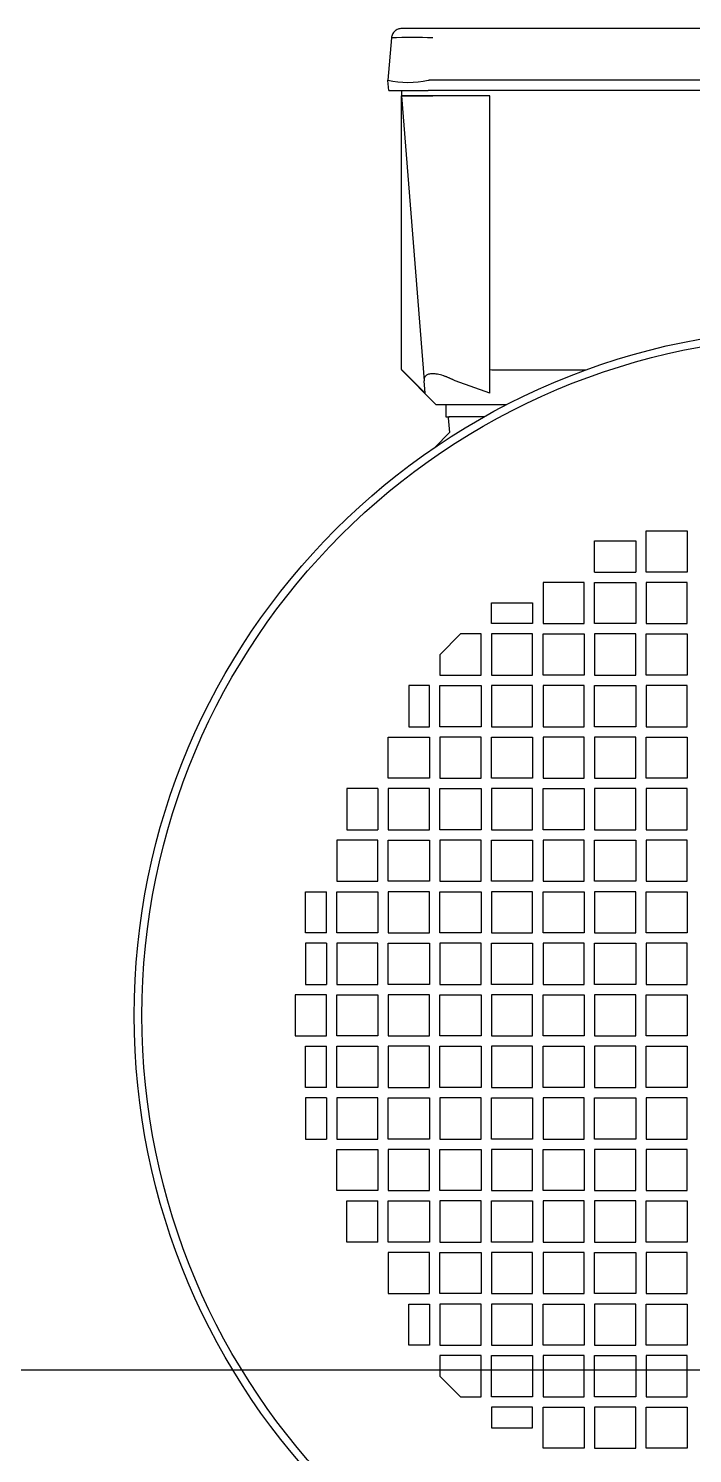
# Model space of a CAD drawing. Extents: x -1899985 to 1774885, y 556286 to 2175695.
# Drawn here: x -1131260.1 to -1131120.8, y 580519.9 to 580818.9 of the extents above; entities that cross this region are included whole.
import ezdxf

# ---------------------------------------------------------------- set-up
doc = ezdxf.new("R2010")
doc.units = 0
doc.header["$LTSCALE"] = 10
doc.header["$MEASUREMENT"] = 0
for name, color, linetype in [('20剖面图$0$A-LIN-V', 9, 'Continuous'), ('20剖面图$0$JVOG4900B6S8', 7, 'Continuous'), ('20剖面图$0$S-SB', 21, 'Continuous'), ('A-LIN-V', 9, 'Continuous')]:
    doc.layers.add(name, color=color, linetype=linetype)

# ---------------------------------------------------------------- blocks, each defined once
blk = doc.blocks.new('20剖面图$0$11')
at = {"layer": '20剖面图$0$A-LIN-V', "color": 1}
blk.add_line((1604014.24, -75770.74), (1595896.06, -75770.74), dxfattribs=at)
at = {"layer": '20剖面图$0$JVOG4900B6S8', "color": 1, "linetype": 'Continuous'}
for p, q in [((1598424.89, -75489.21), (1598418.39, -75489.21)), ((1598587.54, -75489.21), (1598424.89, -75489.21)), ((1598416.23, -75491.19), (1598415.45, -75500.08)), ((1598415.45, -75500.09), (1598415.45, -75500.08)), ((1598415.64, -75502.25), (1598415.45, -75500.09)), ((1598588.32, -75500.08), (1598424.11, -75500.08)), ((1598415.64, -75502.25), (1598423.92, -75502.25)), ((1598418.36, -75502.25), (1598418.36, -75503.34)), ((1598418.36, -75560.78), (1598418.36, -75503.34)), ((1598418.36, -75503.34), (1598423.07, -75563.16)), ((1598424.86, -75503.34), (1598418.36, -75503.34)), ((1598418.36, -75503.34), (1598424.88, -75503.34)), ((1598588.51, -75502.25), (1598423.92, -75502.25)), ((1598424.86, -75503.34), (1598424.88, -75503.34)), ((1598436.84, -75503.34), (1598424.88, -75503.34)), ((1598436.84, -75560.78), (1598436.84, -75503.34)), ((1598418.36, -75560.78), (1598418.36, -75560.86)), ((1598423.27, -75565.73), (1598418.36, -75560.78)), ((1598425.52, -75568.13), (1598418.36, -75560.86)), ((1598436.84, -75565.73), (1598436.84, -75560.78)), ((1598438.61, -75560.86), (1598457.06, -75560.86)), ((1598423.27, -75565.73), (1598423.07, -75563.16)), ((1598436.84, -75565.73), (1598429.57, -75563.16)), ((1598425.52, -75568.13), (1598438.61, -75568.13)), ((1598427.6, -75568.13), (1598427.6, -75570.73)), ((1598427.6, -75570.73), (1598428.29, -75570.73)), ((1598428.15, -75570.88), (1598428.43, -75574)), ((1598435.6, -75570.73), (1598428.29, -75570.73)), ((1598438.61, -75568.13), (1598440.44, -75568.13)), ((1598428.43, -75574), (1598425.32, -75577.12)), ((1598469.64, -75594.62), (1598478.28, -75594.62)), ((1598469.64, -75603.26), (1598469.64, -75594.62)), ((1598478.28, -75594.62), (1598478.28, -75603.26)), ((1598458.82, -75603.26), (1598458.82, -75596.74)), ((1598458.82, -75596.74), (1598467.46, -75596.74)), ((1598467.46, -75596.74), (1598467.46, -75603.26)), ((1598458.82, -75603.26), (1598467.46, -75603.26)), ((1598478.28, -75603.26), (1598469.64, -75603.26)), ((1598448.01, -75605.44), (1598448.01, -75614.08)), ((1598456.65, -75605.44), (1598448.01, -75605.44)), ((1598456.65, -75614.08), (1598456.65, -75605.44)), ((1598458.82, -75614.08), (1598458.82, -75605.44)), ((1598458.82, -75605.44), (1598467.46, -75605.44)), ((1598467.46, -75605.44), (1598467.46, -75614.08)), ((1598478.28, -75605.44), (1598469.64, -75605.44)), ((1598469.64, -75605.44), (1598469.64, -75614.08)), ((1598478.28, -75614.08), (1598478.28, -75605.44)), ((1598437.19, -75609.73), (1598445.83, -75609.73)), ((1598437.19, -75614.08), (1598437.19, -75609.73)), ((1598445.83, -75609.73), (1598445.83, -75614.08)), ((1598445.83, -75614.08), (1598437.19, -75614.08)), ((1598448.01, -75614.08), (1598456.65, -75614.08)), ((1598467.46, -75614.08), (1598458.82, -75614.08)), ((1598469.64, -75614.08), (1598478.28, -75614.08)), ((1598430.72, -75616.25), (1598426.37, -75620.6)), ((1598435.02, -75616.25), (1598430.72, -75616.25)), ((1598435.02, -75624.89), (1598435.02, -75616.25)), ((1598437.19, -75616.25), (1598437.19, -75624.89)), ((1598445.83, -75616.25), (1598437.19, -75616.25)), ((1598445.83, -75624.89), (1598445.83, -75616.25)), ((1598448.01, -75616.25), (1598456.65, -75616.25)), ((1598448.01, -75624.89), (1598448.01, -75616.25)), ((1598456.65, -75616.25), (1598456.65, -75624.89)), ((1598467.46, -75616.25), (1598458.82, -75616.25)), ((1598458.82, -75616.25), (1598458.82, -75624.89)), ((1598467.46, -75624.89), (1598467.46, -75616.25)), ((1598469.64, -75616.25), (1598478.28, -75616.25)), ((1598469.64, -75624.89), (1598469.64, -75616.25)), ((1598478.28, -75616.25), (1598478.28, -75624.89)), ((1598426.37, -75620.6), (1598426.37, -75624.89)), ((1598424.2, -75627.07), (1598419.85, -75627.07)), ((1598419.85, -75627.07), (1598419.85, -75635.71)), ((1598424.2, -75635.71), (1598424.2, -75627.07)), ((1598426.37, -75624.89), (1598435.02, -75624.89)), ((1598426.37, -75627.07), (1598435.02, -75627.07)), ((1598426.37, -75635.71), (1598426.37, -75627.07)), ((1598435.02, -75627.07), (1598435.02, -75635.71)), ((1598437.19, -75624.89), (1598445.83, -75624.89)), ((1598445.83, -75627.07), (1598437.19, -75627.07)), ((1598437.19, -75627.07), (1598437.19, -75635.71)), ((1598445.83, -75635.71), (1598445.83, -75627.07)), ((1598456.65, -75624.89), (1598448.01, -75624.89)), ((1598456.65, -75627.07), (1598448.01, -75627.07)), ((1598448.01, -75627.07), (1598448.01, -75635.71)), ((1598456.65, -75635.71), (1598456.65, -75627.07)), ((1598458.82, -75624.89), (1598467.46, -75624.89)), ((1598458.82, -75627.07), (1598467.46, -75627.07)), ((1598458.82, -75635.71), (1598458.82, -75627.07)), ((1598467.46, -75627.07), (1598467.46, -75635.71)), ((1598478.28, -75624.89), (1598469.64, -75624.89)), ((1598478.28, -75627.07), (1598469.64, -75627.07)), ((1598469.64, -75627.07), (1598469.64, -75635.71)), ((1598478.28, -75635.71), (1598478.28, -75627.07)), ((1598419.85, -75635.71), (1598424.2, -75635.71)), ((1598435.02, -75635.71), (1598426.37, -75635.71)), ((1598437.19, -75635.71), (1598445.83, -75635.71)), ((1598448.01, -75635.71), (1598456.65, -75635.71)), ((1598467.46, -75635.71), (1598458.82, -75635.71)), ((1598469.64, -75635.71), (1598478.28, -75635.71)), ((1598415.56, -75646.53), (1598415.56, -75637.88)), ((1598415.56, -75637.88), (1598424.2, -75637.88)), ((1598424.2, -75637.88), (1598424.2, -75646.53)), ((1598435.02, -75637.88), (1598426.37, -75637.88)), ((1598426.37, -75637.88), (1598426.37, -75646.53)), ((1598435.02, -75646.53), (1598435.02, -75637.88)), ((1598437.19, -75637.88), (1598445.83, -75637.88)), ((1598437.19, -75646.53), (1598437.19, -75637.88)), ((1598445.83, -75637.88), (1598445.83, -75646.53)), ((1598448.01, -75637.88), (1598448.01, -75646.53)), ((1598456.65, -75637.88), (1598448.01, -75637.88)), ((1598456.65, -75646.53), (1598456.65, -75637.88)), ((1598467.46, -75637.88), (1598458.82, -75637.88)), ((1598458.82, -75637.88), (1598458.82, -75646.53)), ((1598467.46, -75646.53), (1598467.46, -75637.88)), ((1598469.64, -75637.88), (1598478.28, -75637.88)), ((1598469.64, -75646.53), (1598469.64, -75637.88)), ((1598478.28, -75637.88), (1598478.28, -75646.53)), ((1598424.2, -75646.53), (1598415.56, -75646.53)), ((1598426.37, -75646.53), (1598435.02, -75646.53)), ((1598445.83, -75646.53), (1598437.19, -75646.53)), ((1598448.01, -75646.53), (1598456.65, -75646.53)), ((1598458.82, -75646.53), (1598467.46, -75646.53)), ((1598478.28, -75646.53), (1598469.64, -75646.53)), ((1598406.86, -75648.7), (1598406.86, -75657.34)), ((1598413.38, -75648.7), (1598406.86, -75648.7)), ((1598413.38, -75648.7), (1598413.38, -75657.34)), ((1598424.2, -75648.7), (1598415.56, -75648.7)), ((1598415.56, -75648.7), (1598415.56, -75657.34)), ((1598424.2, -75657.34), (1598424.2, -75648.7)), ((1598426.37, -75648.7), (1598435.02, -75648.7)), ((1598426.37, -75657.34), (1598426.37, -75648.7)), ((1598435.02, -75648.7), (1598435.02, -75657.34)), ((1598437.19, -75648.7), (1598437.19, -75657.34)), ((1598445.83, -75648.7), (1598437.19, -75648.7)), ((1598445.83, -75657.34), (1598445.83, -75648.7)), ((1598448.01, -75648.7), (1598456.65, -75648.7)), ((1598448.01, -75657.34), (1598448.01, -75648.7)), ((1598456.65, -75648.7), (1598456.65, -75657.34)), ((1598458.82, -75648.7), (1598458.82, -75657.34)), ((1598467.46, -75648.7), (1598458.82, -75648.7)), ((1598467.46, -75657.34), (1598467.46, -75648.7)), ((1598478.28, -75648.7), (1598469.64, -75648.7)), ((1598469.64, -75648.7), (1598469.64, -75657.34)), ((1598478.28, -75657.34), (1598478.28, -75648.7)), ((1598406.86, -75657.34), (1598413.38, -75657.34)), ((1598415.56, -75657.34), (1598424.2, -75657.34)), ((1598435.02, -75657.34), (1598426.37, -75657.34)), ((1598437.19, -75657.34), (1598445.83, -75657.34)), ((1598456.65, -75657.34), (1598448.01, -75657.34)), ((1598458.82, -75657.34), (1598467.46, -75657.34)), ((1598469.64, -75657.34), (1598478.28, -75657.34)), ((1598413.38, -75659.52), (1598404.74, -75659.52)), ((1598404.74, -75659.52), (1598404.74, -75668.16)), ((1598413.38, -75668.16), (1598413.38, -75659.52)), ((1598415.56, -75659.52), (1598424.2, -75659.52)), ((1598415.56, -75668.16), (1598415.56, -75659.52)), ((1598424.2, -75659.52), (1598424.2, -75668.16)), ((1598426.37, -75659.52), (1598426.37, -75668.16)), ((1598435.02, -75659.52), (1598426.37, -75659.52)), ((1598435.02, -75668.16), (1598435.02, -75659.52)), ((1598437.19, -75668.16), (1598437.19, -75659.52)), ((1598437.19, -75659.52), (1598445.83, -75659.52)), ((1598445.83, -75659.52), (1598445.83, -75668.16)), ((1598448.01, -75659.52), (1598448.01, -75668.16)), ((1598456.65, -75659.52), (1598448.01, -75659.52)), ((1598456.65, -75668.16), (1598456.65, -75659.52)), ((1598458.82, -75659.52), (1598467.46, -75659.52)), ((1598458.82, -75668.16), (1598458.82, -75659.52)), ((1598467.46, -75659.52), (1598467.46, -75668.16)), ((1598478.28, -75659.52), (1598469.64, -75659.52)), ((1598469.64, -75659.52), (1598469.64, -75668.16)), ((1598478.28, -75668.16), (1598478.28, -75659.52)), ((1598404.74, -75668.16), (1598413.38, -75668.16)), ((1598424.2, -75668.16), (1598415.56, -75668.16)), ((1598426.37, -75668.16), (1598435.02, -75668.16)), ((1598445.83, -75668.16), (1598437.19, -75668.16)), ((1598448.01, -75668.16), (1598456.65, -75668.16)), ((1598467.46, -75668.16), (1598458.82, -75668.16)), ((1598469.64, -75668.16), (1598478.28, -75668.16)), ((1598398.22, -75678.97), (1598398.22, -75670.33)), ((1598398.22, -75670.33), (1598402.57, -75670.33)), ((1598402.57, -75678.97), (1598402.57, -75670.33)), ((1598404.74, -75670.33), (1598413.38, -75670.33)), ((1598404.74, -75678.97), (1598404.74, -75670.33)), ((1598413.38, -75670.33), (1598413.38, -75678.97)), ((1598424.2, -75670.33), (1598415.56, -75670.33)), ((1598415.56, -75670.33), (1598415.56, -75678.97)), ((1598424.2, -75678.97), (1598424.2, -75670.33)), ((1598426.37, -75670.33), (1598435.02, -75670.33)), ((1598426.37, -75678.97), (1598426.37, -75670.33)), ((1598435.02, -75670.33), (1598435.02, -75678.97)), ((1598445.83, -75670.33), (1598437.19, -75670.33)), ((1598437.19, -75670.33), (1598437.19, -75678.97)), ((1598445.83, -75678.97), (1598445.83, -75670.33)), ((1598448.01, -75670.33), (1598456.65, -75670.33)), ((1598448.01, -75678.97), (1598448.01, -75670.33)), ((1598456.65, -75670.33), (1598456.65, -75678.97)), ((1598467.46, -75670.33), (1598458.82, -75670.33)), ((1598458.82, -75670.33), (1598458.82, -75678.97)), ((1598467.46, -75678.97), (1598467.46, -75670.33)), ((1598469.64, -75670.33), (1598478.28, -75670.33)), ((1598469.64, -75678.97), (1598469.64, -75670.33)), ((1598478.28, -75670.33), (1598478.28, -75678.97)), ((1598402.57, -75678.97), (1598398.22, -75678.97)), ((1598402.57, -75681.15), (1598398.22, -75681.15)), ((1598398.22, -75681.15), (1598398.22, -75689.79)), ((1598402.57, -75681.15), (1598402.57, -75689.79)), ((1598413.38, -75678.97), (1598404.74, -75678.97)), ((1598413.38, -75681.15), (1598404.74, -75681.15)), ((1598404.74, -75681.15), (1598404.74, -75689.79)), ((1598413.38, -75689.79), (1598413.38, -75681.15)), ((1598415.56, -75678.97), (1598424.2, -75678.97)), ((1598415.56, -75689.79), (1598415.56, -75681.15)), ((1598415.56, -75681.15), (1598424.2, -75681.15)), ((1598424.2, -75681.15), (1598424.2, -75689.79)), ((1598435.02, -75678.97), (1598426.37, -75678.97)), ((1598435.02, -75681.15), (1598426.37, -75681.15)), ((1598426.37, -75681.15), (1598426.37, -75689.79)), ((1598435.02, -75689.79), (1598435.02, -75681.15)), ((1598437.19, -75678.97), (1598445.83, -75678.97)), ((1598437.19, -75689.79), (1598437.19, -75681.15)), ((1598437.19, -75681.15), (1598445.83, -75681.15)), ((1598445.83, -75681.15), (1598445.83, -75689.79)), ((1598456.65, -75678.97), (1598448.01, -75678.97)), ((1598456.65, -75681.15), (1598448.01, -75681.15)), ((1598448.01, -75681.15), (1598448.01, -75689.79)), ((1598456.65, -75689.79), (1598456.65, -75681.15)), ((1598458.82, -75678.97), (1598467.46, -75678.97)), ((1598458.82, -75689.79), (1598458.82, -75681.15)), ((1598458.82, -75681.15), (1598467.46, -75681.15)), ((1598467.46, -75681.15), (1598467.46, -75689.79)), ((1598478.28, -75678.97), (1598469.64, -75678.97)), ((1598478.28, -75681.15), (1598469.64, -75681.15)), ((1598469.64, -75681.15), (1598469.64, -75689.79)), ((1598478.28, -75689.79), (1598478.28, -75681.15)), ((1598398.22, -75689.79), (1598402.57, -75689.79)), ((1598404.74, -75689.79), (1598413.38, -75689.79)), ((1598424.2, -75689.79), (1598415.56, -75689.79)), ((1598426.37, -75689.79), (1598435.02, -75689.79)), ((1598445.83, -75689.79), (1598437.19, -75689.79)), ((1598448.01, -75689.79), (1598456.65, -75689.79)), ((1598467.46, -75689.79), (1598458.82, -75689.79)), ((1598469.64, -75689.79), (1598478.28, -75689.79)), ((1598402.57, -75691.96), (1598396.05, -75691.96)), ((1598396.05, -75691.96), (1598396.05, -75700.6)), ((1598402.57, -75700.6), (1598402.57, -75691.96)), ((1598404.74, -75691.96), (1598413.38, -75691.96)), ((1598404.74, -75700.6), (1598404.74, -75691.96)), ((1598413.38, -75691.96), (1598413.38, -75700.6)), ((1598424.2, -75691.96), (1598415.56, -75691.96)), ((1598415.56, -75691.96), (1598415.56, -75700.6)), ((1598424.2, -75700.6), (1598424.2, -75691.96)), ((1598426.37, -75691.96), (1598435.02, -75691.96)), ((1598426.37, -75700.6), (1598426.37, -75691.96)), ((1598435.02, -75691.96), (1598435.02, -75700.6)), ((1598445.83, -75691.96), (1598437.19, -75691.96)), ((1598437.19, -75691.96), (1598437.19, -75700.6)), ((1598445.83, -75700.6), (1598445.83, -75691.96)), ((1598448.01, -75691.96), (1598456.65, -75691.96)), ((1598448.01, -75700.6), (1598448.01, -75691.96)), ((1598456.65, -75691.96), (1598456.65, -75700.6)), ((1598467.46, -75691.96), (1598458.82, -75691.96)), ((1598458.82, -75691.96), (1598458.82, -75700.6)), ((1598467.46, -75700.6), (1598467.46, -75691.96)), ((1598469.64, -75700.6), (1598469.64, -75691.96)), ((1598469.64, -75691.96), (1598478.28, -75691.96)), ((1598478.28, -75691.96), (1598478.28, -75700.6)), ((1598396.05, -75700.6), (1598402.57, -75700.6)), ((1598413.38, -75700.6), (1598404.74, -75700.6)), ((1598415.56, -75700.6), (1598424.2, -75700.6)), ((1598435.02, -75700.6), (1598426.37, -75700.6)), ((1598437.19, -75700.6), (1598445.83, -75700.6)), ((1598456.65, -75700.6), (1598448.01, -75700.6)), ((1598458.82, -75700.6), (1598467.46, -75700.6)), ((1598478.28, -75700.6), (1598469.64, -75700.6)), ((1598398.22, -75702.78), (1598402.57, -75702.78)), ((1598398.22, -75711.42), (1598398.22, -75702.78)), ((1598402.57, -75711.42), (1598402.57, -75702.78)), ((1598404.74, -75702.78), (1598413.38, -75702.78)), ((1598404.74, -75711.42), (1598404.74, -75702.78)), ((1598413.38, -75702.78), (1598413.38, -75711.42)), ((1598424.2, -75702.78), (1598415.56, -75702.78)), ((1598415.56, -75702.78), (1598415.56, -75711.42)), ((1598424.2, -75711.42), (1598424.2, -75702.78)), ((1598426.37, -75702.78), (1598435.02, -75702.78)), ((1598426.37, -75711.42), (1598426.37, -75702.78)), ((1598435.02, -75702.78), (1598435.02, -75711.42)), ((1598445.83, -75702.78), (1598437.19, -75702.78)), ((1598437.19, -75702.78), (1598437.19, -75711.42)), ((1598445.83, -75711.42), (1598445.83, -75702.78)), ((1598448.01, -75702.78), (1598456.65, -75702.78)), ((1598448.01, -75711.42), (1598448.01, -75702.78)), ((1598456.65, -75702.78), (1598456.65, -75711.42)), ((1598467.46, -75702.78), (1598458.82, -75702.78)), ((1598458.82, -75702.78), (1598458.82, -75711.42)), ((1598467.46, -75711.42), (1598467.46, -75702.78)), ((1598469.64, -75711.42), (1598469.64, -75702.78)), ((1598469.64, -75702.78), (1598478.28, -75702.78)), ((1598478.28, -75702.78), (1598478.28, -75711.42)), ((1598402.57, -75711.42), (1598398.22, -75711.42)), ((1598413.38, -75711.42), (1598404.74, -75711.42)), ((1598415.56, -75711.42), (1598424.2, -75711.42)), ((1598435.02, -75711.42), (1598426.37, -75711.42)), ((1598437.19, -75711.42), (1598445.83, -75711.42)), ((1598456.65, -75711.42), (1598448.01, -75711.42)), ((1598458.82, -75711.42), (1598467.46, -75711.42)), ((1598478.28, -75711.42), (1598469.64, -75711.42)), ((1598402.57, -75713.59), (1598398.22, -75713.59)), ((1598398.22, -75713.59), (1598398.22, -75722.24)), ((1598402.57, -75713.59), (1598402.57, -75722.24)), ((1598413.38, -75713.59), (1598404.74, -75713.59)), ((1598404.74, -75713.59), (1598404.74, -75722.24)), ((1598413.38, -75722.24), (1598413.38, -75713.59)), ((1598415.56, -75722.24), (1598415.56, -75713.59)), ((1598415.56, -75713.59), (1598424.2, -75713.59)), ((1598424.2, -75713.59), (1598424.2, -75722.24)), ((1598435.02, -75713.59), (1598426.37, -75713.59)), ((1598426.37, -75713.59), (1598426.37, -75722.24)), ((1598435.02, -75722.24), (1598435.02, -75713.59)), ((1598437.19, -75713.59), (1598445.83, -75713.59)), ((1598437.19, -75722.24), (1598437.19, -75713.59)), ((1598445.83, -75713.59), (1598445.83, -75722.24)), ((1598448.01, -75713.59), (1598448.01, -75722.24)), ((1598456.65, -75713.59), (1598448.01, -75713.59)), ((1598456.65, -75722.24), (1598456.65, -75713.59)), ((1598458.82, -75713.59), (1598467.46, -75713.59)), ((1598458.82, -75722.24), (1598458.82, -75713.59)), ((1598467.46, -75713.59), (1598467.46, -75722.24)), ((1598478.28, -75713.59), (1598469.64, -75713.59)), ((1598469.64, -75713.59), (1598469.64, -75722.24)), ((1598478.28, -75722.24), (1598478.28, -75713.59)), ((1598398.22, -75722.24), (1598402.57, -75722.24)), ((1598404.74, -75722.24), (1598413.38, -75722.24)), ((1598424.2, -75722.24), (1598415.56, -75722.24)), ((1598426.37, -75722.24), (1598435.02, -75722.24)), ((1598445.83, -75722.24), (1598437.19, -75722.24)), ((1598448.01, -75722.24), (1598456.65, -75722.24)), ((1598467.46, -75722.24), (1598458.82, -75722.24)), ((1598469.64, -75722.24), (1598478.28, -75722.24)), ((1598404.74, -75724.41), (1598413.38, -75724.41)), ((1598404.74, -75733.05), (1598404.74, -75724.41)), ((1598413.38, -75724.41), (1598413.38, -75733.05)), ((1598424.2, -75724.41), (1598415.56, -75724.41)), ((1598415.56, -75724.41), (1598415.56, -75733.05)), ((1598424.2, -75733.05), (1598424.2, -75724.41)), ((1598426.37, -75724.41), (1598435.02, -75724.41)), ((1598426.37, -75733.05), (1598426.37, -75724.41)), ((1598435.02, -75724.41), (1598435.02, -75733.05)), ((1598445.83, -75724.41), (1598437.19, -75724.41)), ((1598437.19, -75724.41), (1598437.19, -75733.05)), ((1598445.83, -75733.05), (1598445.83, -75724.41)), ((1598448.01, -75724.41), (1598456.65, -75724.41)), ((1598448.01, -75733.05), (1598448.01, -75724.41)), ((1598456.65, -75724.41), (1598456.65, -75733.05)), ((1598467.46, -75724.41), (1598458.82, -75724.41)), ((1598458.82, -75724.41), (1598458.82, -75733.05)), ((1598467.46, -75733.05), (1598467.46, -75724.41)), ((1598469.64, -75724.41), (1598469.64, -75733.05)), ((1598478.28, -75724.41), (1598469.64, -75724.41)), ((1598478.28, -75733.05), (1598478.28, -75724.41)), ((1598413.38, -75733.05), (1598404.74, -75733.05)), ((1598406.86, -75735.23), (1598413.38, -75735.23)), ((1598406.86, -75743.87), (1598406.86, -75735.23)), ((1598413.38, -75743.87), (1598413.38, -75735.23)), ((1598415.56, -75733.05), (1598424.2, -75733.05)), ((1598415.56, -75735.23), (1598424.2, -75735.23)), ((1598415.56, -75743.87), (1598415.56, -75735.23)), ((1598424.2, -75735.23), (1598424.2, -75743.87)), ((1598435.02, -75733.05), (1598426.37, -75733.05)), ((1598435.02, -75735.23), (1598426.37, -75735.23)), ((1598426.37, -75735.23), (1598426.37, -75743.87)), ((1598435.02, -75743.87), (1598435.02, -75735.23)), ((1598437.19, -75733.05), (1598445.83, -75733.05)), ((1598437.19, -75735.23), (1598445.83, -75735.23)), ((1598437.19, -75743.87), (1598437.19, -75735.23)), ((1598445.83, -75735.23), (1598445.83, -75743.87)), ((1598456.65, -75733.05), (1598448.01, -75733.05)), ((1598448.01, -75735.23), (1598448.01, -75743.87)), ((1598456.65, -75735.23), (1598448.01, -75735.23)), ((1598456.65, -75743.87), (1598456.65, -75735.23)), ((1598458.82, -75733.05), (1598467.46, -75733.05)), ((1598467.46, -75735.23), (1598458.82, -75735.23)), ((1598458.82, -75735.23), (1598458.82, -75743.87)), ((1598467.46, -75743.87), (1598467.46, -75735.23)), ((1598469.64, -75733.05), (1598478.28, -75733.05)), ((1598469.64, -75735.23), (1598478.28, -75735.23)), ((1598469.64, -75743.87), (1598469.64, -75735.23)), ((1598478.28, -75735.23), (1598478.28, -75743.87)), ((1598413.38, -75743.87), (1598406.86, -75743.87)), ((1598424.2, -75743.87), (1598415.56, -75743.87)), ((1598426.37, -75743.87), (1598435.02, -75743.87)), ((1598445.83, -75743.87), (1598437.19, -75743.87)), ((1598448.01, -75743.87), (1598456.65, -75743.87)), ((1598458.82, -75743.87), (1598467.46, -75743.87)), ((1598478.28, -75743.87), (1598469.64, -75743.87)), ((1598424.2, -75746.04), (1598415.56, -75746.04)), ((1598415.56, -75746.04), (1598415.56, -75754.68)), ((1598424.2, -75754.68), (1598424.2, -75746.04)), ((1598426.37, -75754.68), (1598426.37, -75746.04)), ((1598426.37, -75746.04), (1598435.02, -75746.04)), ((1598435.02, -75746.04), (1598435.02, -75754.68)), ((1598445.83, -75746.04), (1598437.19, -75746.04)), ((1598437.19, -75746.04), (1598437.19, -75754.68)), ((1598445.83, -75754.68), (1598445.83, -75746.04)), ((1598456.65, -75746.04), (1598448.01, -75746.04)), ((1598448.01, -75746.04), (1598448.01, -75754.68)), ((1598456.65, -75754.68), (1598456.65, -75746.04)), ((1598458.82, -75746.04), (1598467.46, -75746.04)), ((1598458.82, -75754.68), (1598458.82, -75746.04)), ((1598467.46, -75746.04), (1598467.46, -75754.68)), ((1598478.28, -75746.04), (1598469.64, -75746.04)), ((1598469.64, -75746.04), (1598469.64, -75754.68)), ((1598478.28, -75754.68), (1598478.28, -75746.04)), ((1598415.56, -75754.68), (1598424.2, -75754.68)), ((1598435.02, -75754.68), (1598426.37, -75754.68)), ((1598437.19, -75754.68), (1598445.83, -75754.68)), ((1598448.01, -75754.68), (1598456.65, -75754.68)), ((1598467.46, -75754.68), (1598458.82, -75754.68)), ((1598469.64, -75754.68), (1598478.28, -75754.68)), ((1598419.85, -75756.86), (1598424.2, -75756.86)), ((1598419.85, -75765.5), (1598419.85, -75756.86)), ((1598424.2, -75756.86), (1598424.2, -75765.5)), ((1598435.02, -75756.86), (1598426.37, -75756.86)), ((1598426.37, -75756.86), (1598426.37, -75765.5)), ((1598435.02, -75765.5), (1598435.02, -75756.86)), ((1598445.83, -75756.86), (1598437.19, -75756.86)), ((1598437.19, -75756.86), (1598437.19, -75765.5)), ((1598445.83, -75765.5), (1598445.83, -75756.86)), ((1598448.01, -75756.86), (1598456.65, -75756.86)), ((1598448.01, -75765.5), (1598448.01, -75756.86)), ((1598456.65, -75756.86), (1598456.65, -75765.5)), ((1598467.46, -75756.86), (1598458.82, -75756.86)), ((1598458.82, -75756.86), (1598458.82, -75765.5)), ((1598467.46, -75765.5), (1598467.46, -75756.86)), ((1598469.64, -75756.86), (1598478.28, -75756.86)), ((1598469.64, -75765.5), (1598469.64, -75756.86)), ((1598478.28, -75756.86), (1598478.28, -75765.5)), ((1598424.2, -75765.5), (1598419.85, -75765.5)), ((1598426.37, -75765.5), (1598435.02, -75765.5)), ((1598435.02, -75767.67), (1598426.37, -75767.67)), ((1598426.37, -75767.67), (1598426.37, -75771.97)), ((1598435.02, -75776.31), (1598435.02, -75767.67)), ((1598437.19, -75765.5), (1598445.83, -75765.5)), ((1598437.19, -75767.67), (1598445.83, -75767.67)), ((1598437.19, -75776.31), (1598437.19, -75767.67)), ((1598445.83, -75767.67), (1598445.83, -75776.31)), ((1598456.65, -75765.5), (1598448.01, -75765.5)), ((1598456.65, -75767.67), (1598448.01, -75767.67)), ((1598448.01, -75767.67), (1598448.01, -75776.31)), ((1598456.65, -75776.31), (1598456.65, -75767.67)), ((1598458.82, -75765.5), (1598467.46, -75765.5)), ((1598458.82, -75767.67), (1598467.46, -75767.67)), ((1598458.82, -75776.31), (1598458.82, -75767.67)), ((1598467.46, -75767.67), (1598467.46, -75776.31)), ((1598478.28, -75765.5), (1598469.64, -75765.5)), ((1598478.28, -75767.67), (1598469.64, -75767.67)), ((1598469.64, -75767.67), (1598469.64, -75776.31)), ((1598478.28, -75776.31), (1598478.28, -75767.67)), ((1598426.37, -75771.97), (1598430.72, -75776.31)), ((1598430.72, -75776.31), (1598435.02, -75776.31)), ((1598445.83, -75776.31), (1598437.19, -75776.31)), ((1598448.01, -75776.31), (1598456.65, -75776.31)), ((1598467.46, -75776.31), (1598458.82, -75776.31)), ((1598469.64, -75776.31), (1598478.28, -75776.31)), ((1598445.83, -75778.49), (1598437.19, -75778.49)), ((1598437.19, -75778.49), (1598437.19, -75782.84)), ((1598445.83, -75782.84), (1598445.83, -75778.49)), ((1598448.01, -75778.49), (1598456.65, -75778.49)), ((1598448.01, -75787.13), (1598448.01, -75778.49)), ((1598456.65, -75778.49), (1598456.65, -75787.13)), ((1598467.46, -75778.49), (1598458.82, -75778.49)), ((1598458.82, -75778.49), (1598458.82, -75787.13)), ((1598467.46, -75787.13), (1598467.46, -75778.49)), ((1598469.64, -75787.13), (1598469.64, -75778.49)), ((1598469.64, -75778.49), (1598478.28, -75778.49)), ((1598478.28, -75778.49), (1598478.28, -75787.13)), ((1598437.19, -75782.84), (1598445.83, -75782.84)), ((1598456.65, -75787.13), (1598448.01, -75787.13)), ((1598458.82, -75787.13), (1598467.46, -75787.13)), ((1598478.28, -75787.13), (1598469.64, -75787.13))]:
    blk.add_line(p, q, dxfattribs=at)
for radius in [144.14, 142.51]:
    blk.add_circle((1598506.4, -75696.28), radius, dxfattribs=at)
for centre, radius, start, end in [((1598420.56, -75574.31), 83.23, 87.0168, 92.9832), ((1598419.69, -75480.05), 20.48, 258.065, 281.9349), ((1598428.29, -75570.87), 0.136, 90, 185)]:
    blk.add_arc(centre, radius, start, end, dxfattribs=at)
at = {"layer": '20剖面图$0$JVOG4900B6S8', "color": 1, "linetype": 'Continuous', "extrusion": (0, 0, -1)}
blk.add_ellipse((1598419.81, -75549.97), major_axis=(4.43, 49.88), ratio=0.173643, start_param=-0.037104, end_param=-0.015429, dxfattribs=at)
at = {"layer": '20剖面图$0$JVOG4900B6S8', "color": 1, "linetype": 'Continuous'}
for points, knots in [([(1598418.39, -75489.21), (1598418.12, -75489.21), (1598417.86, -75489.26), (1598417.35, -75489.46), (1598417.12, -75489.6), (1598416.73, -75489.96), (1598416.56, -75490.18), (1598416.32, -75490.66), (1598416.25, -75490.93), (1598416.23, -75491.19)], [0, 0, 0, 0, 0.25, 0.25, 0.5, 0.5, 0.75, 0.75, 1, 1, 1, 1]), ([(1598429.57, -75563.16), (1598429.48, -75563.11), (1598429.31, -75563.02), (1598429.05, -75562.89), (1598428.8, -75562.76), (1598428.55, -75562.65), (1598428.3, -75562.53), (1598428.05, -75562.43), (1598427.81, -75562.33), (1598427.57, -75562.24), (1598427.34, -75562.16), (1598426.77, -75561.96), (1598425.89, -75561.73), (1598424.82, -75561.63), (1598423.97, -75561.73), (1598423.51, -75561.98), (1598423.28, -75562.24), (1598423.17, -75562.43), (1598423.09, -75562.64), (1598423.05, -75562.89), (1598423.06, -75563.07), (1598423.07, -75563.16)], [0, 0, 0, 0, 0.026889, 0.053327, 0.079326, 0.104899, 0.130059, 0.154819, 0.179193, 0.203198, 0.226848, 0.25016, 0.377028, 0.499166, 0.621807, 0.749182, 0.796258, 0.844759, 0.894809, 0.946521, 1, 1, 1, 1])]:
    blk.add_open_spline(points, degree=3, knots=knots, dxfattribs=at)
blk.add_open_spline([(1598436.84, -75560.78), (1598437.43, -75560.83), (1598438.02, -75560.86), (1598438.61, -75560.86)], degree=3, dxfattribs=at)
blk = doc.blocks.new('20剖面图$0$23423wer')
at = {"layer": '20剖面图$0$S-SB', "xscale": 0.735970624901321, "yscale": 0.735970624901321, "zscale": 0.735970624901321}
blk.add_blockref('20剖面图$0$11', (-2850596.95, 597906.14), dxfattribs=at)
blk = doc.blocks.new('20剖面图')
at = {"xscale": 1.35874988235309, "yscale": 1.35874988235309, "zscale": 1.35874988235309}
blk.add_blockref('20剖面图$0$23423wer', (1143648.12, -156096.82), dxfattribs=at)

msp = doc.modelspace()

# ---------------------------------------------------------------- block references
at = {"layer": 'A-LIN-V'}
msp.add_blockref('20剖面图', (0, 0), dxfattribs=at)

doc.saveas('drawing.dxf')
